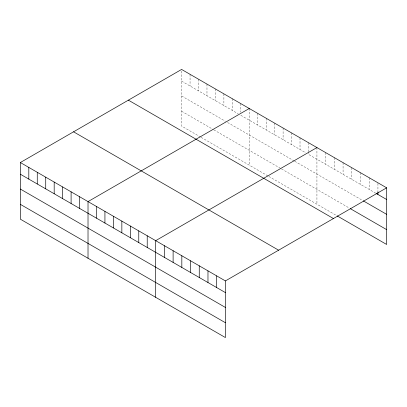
<?xml version="1.0" encoding="UTF-8"?>
<svg xmlns="http://www.w3.org/2000/svg" width="407" height="407" viewBox="0 0 407 407"><rect width="100%" height="100%" fill="white"/><g stroke="black" fill="none" stroke-linecap="round" stroke-linejoin="round"><path stroke-width="0.31" stroke-dasharray="2.04 1.53" d="M181.598 81.12L238.166 113.777M240.807 115.303L305.83 152.844M375.758 193.213L308.475 154.37L308.475 152.523M181.598 95.955L225.478 121.291M227.594 122.512L294.2 160.969M294.729 161.274L362.683 200.503M181.598 111.243L213.319 129.558M213.848 129.864L280.988 168.625M281.512 168.93L349.069 207.931M200.631 137.073L181.598 126.084L181.598 69.434M201.16 137.378L268.299 176.139M268.829 176.445L336.543 215.537M377.935 183.404L377.935 192.012M369.22 177.757L369.22 189.438M360.505 172.726L360.505 184.407M351.79 167.694L351.79 179.375M343.076 162.663L343.076 174.344M334.361 157.631L334.361 169.317M325.646 152.6L325.646 164.286M316.931 147.568L316.931 204.217M308.475 142.684L308.475 151.908M300.015 137.8L300.015 149.486M291.56 132.921L291.56 144.602M283.099 128.037L283.099 139.718M274.644 123.153L274.644 134.834M266.183 118.269L266.183 129.95M257.728 113.385L257.728 125.066M249.267 108.501L249.267 165.15M240.807 103.617L240.807 112.225M232.351 98.733L232.351 110.419M223.891 93.854L223.891 105.535M215.435 88.97L215.435 100.651M206.975 84.086L206.975 95.767M198.519 79.202L198.519 90.883M190.059 74.318L190.059 86.004"/><path stroke-width="0.61" d="M20.35 162.53L225.402 280.916L225.402 337.566L20.35 219.18L20.35 162.53L181.598 69.434L386.65 187.82L386.65 244.47L337.088 215.852M249.267 108.501L88.019 201.597L88.019 258.247M316.931 147.568L155.683 240.664L155.683 297.314M225.402 280.916L386.65 187.82M376.302 193.529L386.65 199.501M363.227 200.819L386.65 214.341M350.157 208.562L386.65 229.629M128.388 100.158L333.44 218.544M73.56 131.812L278.612 250.193M20.35 174.216L225.402 292.597M20.35 189.052L225.402 307.438M20.35 204.345L225.402 322.726M377.935 192.012L377.935 194.47M216.687 275.885L216.687 287.566M207.972 270.853L207.972 282.539M199.257 265.822L199.257 277.508M190.542 260.79L190.542 272.476M181.827 255.759L181.827 267.445M173.112 250.727L173.112 262.413M164.397 245.696L164.397 257.382M147.222 235.78L147.222 247.466M138.767 230.901L138.767 242.582M130.306 226.017L130.306 237.698M121.851 221.133L121.851 232.814M113.39 216.249L113.39 227.93M104.935 211.365L104.935 223.051M96.474 206.481L96.474 218.167M79.558 196.713L79.558 208.399M71.098 191.834L71.098 203.515M62.642 186.95L62.642 198.631M54.182 182.066L54.182 193.747M45.726 177.182L45.726 188.863M37.266 172.298L37.266 183.984M28.811 167.414L28.811 179.1"/></g></svg>
